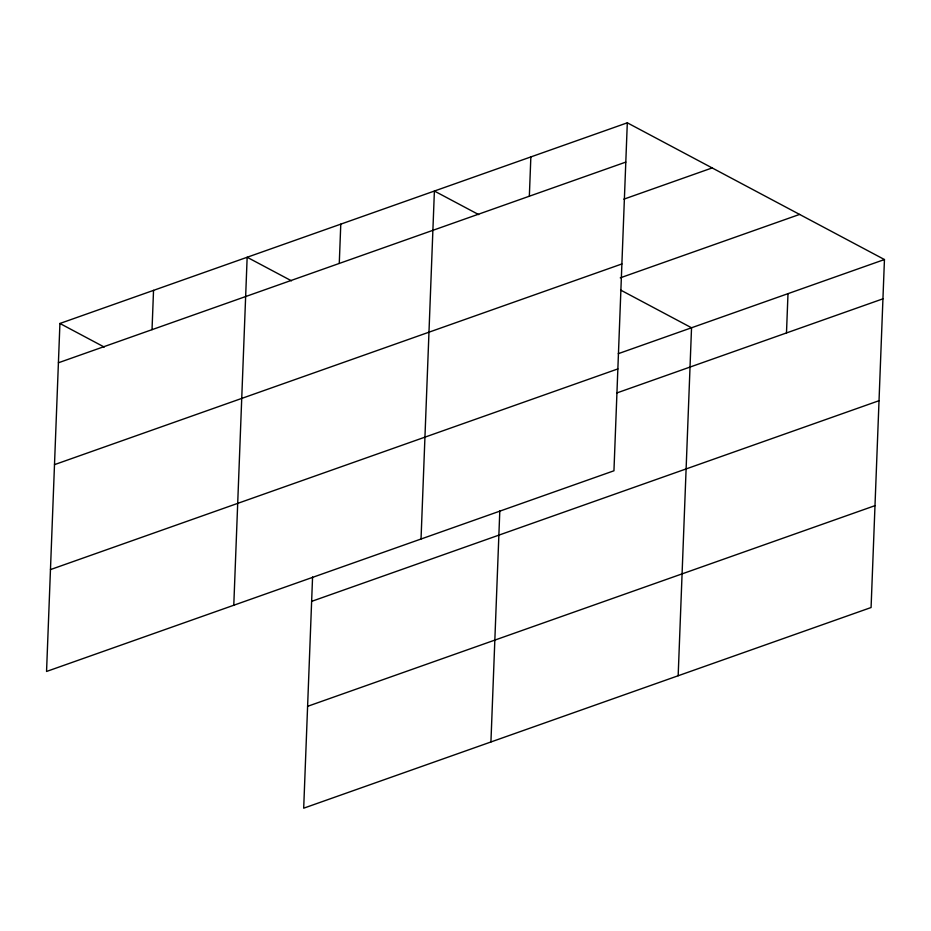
<?xml version="1.0" encoding="UTF-8"?>
<svg xmlns="http://www.w3.org/2000/svg" width="931" height="931" viewBox="0 0 931 931"><rect width="100%" height="100%" fill="white"/><g stroke="black" fill="none" stroke-linecap="round" stroke-linejoin="round"><path stroke-width="1.4" d="M59.921 323.476L46.55 671.46L613.948 470.783L627.308 122.811L59.921 323.476L104.249 347.054M152.032 329.655L153.534 290.367M233.786 605.243L247.157 257.259L291.484 280.825M312.572 576.976L303.692 808.189L871.079 607.524L884.45 259.54L627.308 122.811M339.268 263.438L340.781 224.15M421.033 539.014L434.393 191.041L478.72 214.607M490.928 741.972L499.807 510.758M529.343 196.208L530.856 156.92M678.164 675.743L691.535 327.77L620.616 290.053M786.486 332.949L787.998 293.649M58.409 362.776L625.807 162.099M623.863 199.164L712.168 167.929M54.498 464.639L621.885 263.962M620.267 277.845L799.589 214.421M618.265 353.687L884.45 259.54M50.46 569.597L617.858 368.92M616.764 392.975L882.937 298.828M311.629 601.368L879.027 400.702M307.602 706.326L875 505.649"/></g></svg>
